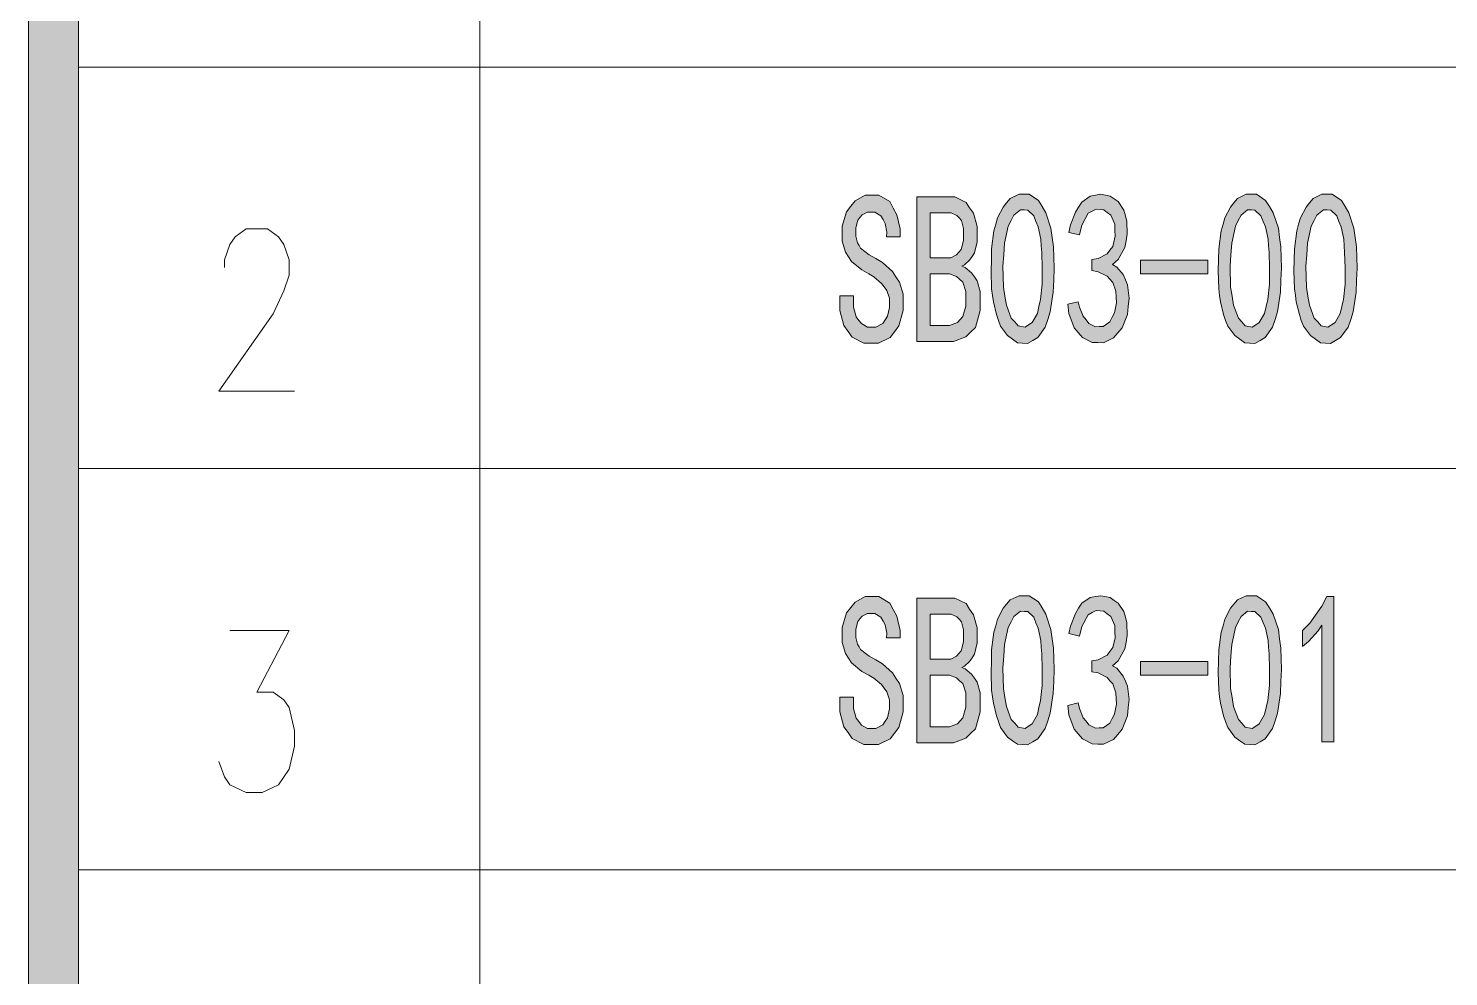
# Model space of a CAD drawing. Header units: millimetres. Extents: x 0 to 207, y 0 to 293.
# Drawn here: x 24.14 to 52.04, y 202.11 to 220.73 of the extents above; entities that cross this region are included whole.
import ezdxf

# ---------------------------------------------------------------- set-up
doc = ezdxf.new("R2010")
doc.units = ezdxf.units.MM

msp = doc.modelspace()

# ---------------------------------------------------------------- hatches: boundary and pattern name
h = msp.add_hatch(color=0)
h.dxf.hatch_style = 2
h.paths.add_polyline_path([(24.140583, 288.208861), (25.124833, 287.224611), (25.124833, 5.418667), (24.140583, 4.434417)])
h = msp.add_hatch(color=0)
h.dxf.hatch_style = 2
h.paths.add_polyline_path([(41.324389, 215.384944), (41.324389, 215.194444), (41.239722, 214.891056), (41.155056, 214.778167), (41.070389, 214.665278), (40.841083, 214.552389), (40.696444, 214.552389), (40.551806, 214.552389), (40.3225, 214.668806), (40.241361, 214.785222), (40.160222, 214.901639), (40.079083, 215.194444), (40.079083, 215.367306), (40.079083, 215.483722), (40.347194, 215.483722), (40.347194, 215.384944), (40.347194, 215.257944), (40.400111, 215.067444), (40.453028, 215.000417), (40.505944, 214.936917), (40.625889, 214.869889), (40.696444, 214.869889), (40.788167, 214.869889), (40.92575, 214.940444), (40.968083, 215.011), (41.013944, 215.081556), (41.056278, 215.250889), (41.056278, 215.349667), (41.056278, 215.434333), (41.003361, 215.586028), (40.950444, 215.656583), (40.901056, 215.727139), (40.749361, 215.857667), (40.650583, 215.914111), (40.509472, 215.991722), (40.308389, 216.157528), (40.248417, 216.245722), (40.188444, 216.337444), (40.124944, 216.556167), (40.124944, 216.679639), (40.124944, 216.8525), (40.209611, 217.134722), (40.294278, 217.244083), (40.378944, 217.349917), (40.580028, 217.459278), (40.696444, 217.459278), (40.848139, 217.459278), (41.063333, 217.332278), (41.130361, 217.20175), (41.197389, 217.07475), (41.264417, 216.796056), (41.264417, 216.644361), (40.999833, 216.644361), (41.003361, 216.736083), (40.968083, 216.901889), (40.929278, 216.9795), (40.886944, 217.053583), (40.770528, 217.127667), (40.696444, 217.127667), (40.625889, 217.127667), (40.516528, 217.07475), (40.474194, 217.018306), (40.435389, 216.965389), (40.393056, 216.82075), (40.393056, 216.729028), (40.393056, 216.654944), (40.424806, 216.524417), (40.456556, 216.4715), (40.488306, 216.418583), (40.654111, 216.288056), (40.788167, 216.213972), (40.915167, 216.139889), (41.112722, 215.959972), (41.183278, 215.857667), (41.253833, 215.751833), (41.324389, 215.515472)])
h = msp.add_hatch(color=0)
h.paths.add_polyline_path([(42.834278, 215.434333), (42.834278, 215.194444), (42.742556, 214.859306), (42.647306, 214.771111), (42.555583, 214.679389), (42.315694, 214.587667), (42.171056, 214.587667), (41.5925, 214.587667), (41.5925, 217.427528), (42.19575, 217.427528), (42.340389, 217.427528), (42.559111, 217.318167), (42.629667, 217.208806), (42.70375, 217.102972), (42.777833, 216.845444), (42.777833, 216.697278), (42.777833, 216.545583), (42.728444, 216.326861), (42.679056, 216.256306), (42.629667, 216.18575), (42.527361, 216.0905), (42.474444, 216.065806), (42.545, 216.041111), (42.668472, 215.935278), (42.724917, 215.857667), (42.777833, 215.780056), (42.834278, 215.568389)])
h.paths.add_polyline_path([(42.555583, 215.434333), (42.555583, 215.568389), (42.495611, 215.751833), (42.432111, 215.808278), (42.372139, 215.861194), (42.234556, 215.914111), (42.160472, 215.914111), (41.857083, 215.914111), (41.857083, 214.901639), (42.125194, 214.901639), (42.231028, 214.901639), (42.389778, 214.961611), (42.446222, 215.018056), (42.499139, 215.078028), (42.555583, 215.282639)])
h.paths.add_polyline_path([(42.509722, 216.697278), (42.509722, 216.803111), (42.467389, 216.961861), (42.421528, 217.01125), (42.379194, 217.060639), (42.269833, 217.110028), (42.206333, 217.110028), (41.857083, 217.110028), (41.857083, 216.231611), (42.19575, 216.231611), (42.25925, 216.231611), (42.368611, 216.284528), (42.414472, 216.337444), (42.463861, 216.393889), (42.509722, 216.570278)])
h = msp.add_hatch(color=0)
h.paths.add_polyline_path([(43.056528, 216.189278), (43.060056, 216.408), (43.105917, 216.75725), (43.141194, 216.887778), (43.18, 217.014778), (43.289361, 217.226444), (43.356389, 217.311111), (43.426944, 217.39225), (43.599806, 217.476917), (43.702111, 217.476917), (43.800889, 217.476917), (43.980806, 217.356972), (44.054889, 217.237028), (44.128972, 217.113556), (44.22775, 216.813694), (44.252444, 216.63025), (44.277139, 216.446806), (44.29125, 216.027), (44.280667, 215.790639), (44.273611, 215.554278), (44.213639, 215.16975), (44.16425, 215.018056), (44.114861, 214.869889), (43.966694, 214.66175), (43.867917, 214.605306), (43.769139, 214.545333), (43.571583, 214.559444), (43.472806, 214.63), (43.374028, 214.700556), (43.236444, 214.887528), (43.194111, 215.000417), (43.155306, 215.116833), (43.095333, 215.363778), (43.077694, 215.490778), (43.060056, 215.621306), (43.049472, 215.970556)])
h.paths.add_polyline_path([(43.299944, 216.288056), (43.282306, 216.062278), (43.292889, 215.653056), (43.321111, 215.476667), (43.352861, 215.29675), (43.448111, 215.04275), (43.515139, 214.968667), (43.582167, 214.894583), (43.71975, 214.866361), (43.786778, 214.912222), (43.857333, 214.958083), (43.959639, 215.138), (43.991389, 215.275583), (44.023139, 215.413167), (44.054889, 215.713028), (44.054889, 215.875306), (44.054889, 216.034056), (44.047833, 216.330389), (44.03725, 216.464444), (44.030194, 216.594972), (43.977278, 216.838389), (43.931417, 216.944222), (43.889083, 217.053583), (43.772667, 217.166472), (43.702111, 217.17), (43.628028, 217.173528), (43.501028, 217.067694), (43.444583, 216.961861), (43.388139, 216.8525), (43.317583, 216.517361)])
h = msp.add_hatch(color=0)
h.dxf.hatch_style = 2
h.paths.add_polyline_path([(44.555833, 215.317917), (44.763972, 215.367306), (44.788667, 215.257944), (44.86275, 215.081556), (44.915667, 215.011), (44.968583, 214.940444), (45.099111, 214.873417), (45.176722, 214.876944), (45.254333, 214.880472), (45.381333, 214.972194), (45.427194, 215.060389), (45.473056, 215.148583), (45.515389, 215.346139), (45.508333, 215.459028), (45.501278, 215.571917), (45.441306, 215.744778), (45.384861, 215.808278), (45.331944, 215.86825), (45.152028, 215.956444), (45.032083, 215.981139), (45.032083, 216.196333), (45.152028, 216.213972), (45.331944, 216.305694), (45.384861, 216.379778), (45.441306, 216.453861), (45.490694, 216.651417), (45.483639, 216.771361), (45.480111, 216.891306), (45.4025, 217.064167), (45.331944, 217.120611), (45.264917, 217.173528), (45.11675, 217.184111), (45.035611, 217.145306), (44.958, 217.102972), (44.834528, 216.870139), (44.788667, 216.679639), (44.577, 216.729028), (44.612278, 216.877194), (44.707528, 217.127667), (44.771028, 217.226444), (44.831, 217.325222), (44.996806, 217.441639), (45.102639, 217.459278), (45.204944, 217.476917), (45.388389, 217.438111), (45.466, 217.385194), (45.547139, 217.332278), (45.6565, 217.166472), (45.68825, 217.053583), (45.72, 216.940694), (45.727056, 216.697278), (45.705889, 216.563222), (45.681194, 216.429167), (45.547139, 216.196333), (45.437778, 216.097556), (45.518917, 216.048167), (45.645917, 215.9), (45.68825, 215.797694), (45.730583, 215.698917), (45.762333, 215.437861), (45.744694, 215.275583), (45.730583, 215.113306), (45.628278, 214.85225), (45.543611, 214.753472), (45.455417, 214.654694), (45.257861, 214.559444), (45.1485, 214.562972), (45.035611, 214.5665), (44.845111, 214.665278), (44.763972, 214.760528), (44.682833, 214.855778), (44.577, 215.134472)])
h = msp.add_hatch(color=0)
h.paths.add_polyline_path([(47.519167, 216.189278), (47.526222, 216.408), (47.568556, 216.75725), (47.607361, 216.887778), (47.642639, 217.014778), (47.752, 217.226444), (47.822556, 217.311111), (47.889583, 217.39225), (48.062444, 217.476917), (48.16475, 217.476917), (48.267056, 217.476917), (48.443444, 217.356972), (48.517528, 217.237028), (48.595139, 217.113556), (48.693917, 216.813694), (48.715083, 216.63025), (48.739778, 216.446806), (48.753889, 216.027), (48.743306, 215.790639), (48.73625, 215.554278), (48.679806, 215.16975), (48.630417, 215.018056), (48.581028, 214.869889), (48.432861, 214.66175), (48.334083, 214.605306), (48.235306, 214.545333), (48.034222, 214.559444), (47.935444, 214.63), (47.836667, 214.700556), (47.699083, 214.887528), (47.65675, 215.000417), (47.617944, 215.116833), (47.557972, 215.363778), (47.540333, 215.490778), (47.526222, 215.621306), (47.512111, 215.970556)])
h.paths.add_polyline_path([(47.762583, 216.288056), (47.744944, 216.062278), (47.755528, 215.653056), (47.787278, 215.476667), (47.8155, 215.29675), (47.91075, 215.04275), (47.977778, 214.968667), (48.044806, 214.894583), (48.182389, 214.866361), (48.249417, 214.912222), (48.319972, 214.958083), (48.422278, 215.138), (48.454028, 215.275583), (48.485778, 215.413167), (48.517528, 215.713028), (48.517528, 215.875306), (48.517528, 216.034056), (48.510472, 216.330389), (48.499889, 216.464444), (48.492833, 216.594972), (48.439917, 216.838389), (48.397583, 216.944222), (48.351722, 217.053583), (48.235306, 217.166472), (48.16475, 217.17), (48.090667, 217.173528), (47.963667, 217.067694), (47.907222, 216.961861), (47.854306, 216.8525), (47.780222, 216.517361)])
h = msp.add_hatch(color=0)
h.paths.add_polyline_path([(49.007889, 216.189278), (49.011417, 216.408), (49.057278, 216.75725), (49.092556, 216.887778), (49.131361, 217.014778), (49.240722, 217.226444), (49.30775, 217.311111), (49.378306, 217.39225), (49.551167, 217.476917), (49.649944, 217.476917), (49.75225, 217.476917), (49.932167, 217.356972), (50.00625, 217.237028), (50.080333, 217.113556), (50.179111, 216.813694), (50.203806, 216.63025), (50.2285, 216.446806), (50.242611, 216.027), (50.232028, 215.790639), (50.224972, 215.554278), (50.165, 215.16975), (50.115611, 215.018056), (50.066222, 214.869889), (49.918056, 214.66175), (49.819278, 214.605306), (49.7205, 214.545333), (49.522944, 214.559444), (49.424167, 214.63), (49.325389, 214.700556), (49.187806, 214.887528), (49.145472, 215.000417), (49.106667, 215.116833), (49.046694, 215.363778), (49.029056, 215.490778), (49.011417, 215.621306), (49.000833, 215.970556)])
h.paths.add_polyline_path([(49.251306, 216.288056), (49.233667, 216.062278), (49.24425, 215.653056), (49.272472, 215.476667), (49.304222, 215.29675), (49.399472, 215.04275), (49.4665, 214.968667), (49.533528, 214.894583), (49.667583, 214.866361), (49.738139, 214.912222), (49.808694, 214.958083), (49.911, 215.138), (49.94275, 215.275583), (49.9745, 215.413167), (50.00625, 215.713028), (50.00625, 215.875306), (50.00625, 216.034056), (49.995667, 216.330389), (49.988611, 216.464444), (49.981556, 216.594972), (49.928639, 216.838389), (49.882778, 216.944222), (49.840444, 217.053583), (49.724028, 217.166472), (49.649944, 217.17), (49.579389, 217.173528), (49.452389, 217.067694), (49.395944, 216.961861), (49.3395, 216.8525), (49.268944, 216.517361)])
h = msp.add_hatch(color=0)
h.dxf.hatch_style = 2
h.paths.add_polyline_path([(47.311028, 215.914111), (45.984583, 215.914111), (45.984583, 216.182222), (47.311028, 216.182222)])
h = msp.add_hatch(color=0)
h.dxf.hatch_style = 2
h.paths.add_polyline_path([(41.324389, 207.500361), (41.324389, 207.309861), (41.239722, 207.006472), (41.155056, 206.893583), (41.070389, 206.784222), (40.841083, 206.671333), (40.696444, 206.671333), (40.551806, 206.671333), (40.3225, 206.78775), (40.241361, 206.904167), (40.160222, 207.020583), (40.079083, 207.309861), (40.079083, 207.48625), (40.079083, 207.602667), (40.347194, 207.602667), (40.347194, 207.500361), (40.347194, 207.376889), (40.400111, 207.186389), (40.453028, 207.119361), (40.505944, 207.052333), (40.625889, 206.985306), (40.696444, 206.985306), (40.788167, 206.985306), (40.92575, 207.055861), (40.968083, 207.126417), (41.013944, 207.196972), (41.056278, 207.369833), (41.056278, 207.468611), (41.056278, 207.54975), (41.003361, 207.704972), (40.950444, 207.775528), (40.901056, 207.846083), (40.749361, 207.973083), (40.650583, 208.033056), (40.509472, 208.107139), (40.308389, 208.272944), (40.248417, 208.364667), (40.188444, 208.456389), (40.124944, 208.671583), (40.124944, 208.795056), (40.124944, 208.971444), (40.209611, 209.253667), (40.294278, 209.3595), (40.378944, 209.468861), (40.580028, 209.578222), (40.696444, 209.578222), (40.848139, 209.578222), (41.063333, 209.447694), (41.130361, 209.320694), (41.197389, 209.190167), (41.264417, 208.911472), (41.264417, 208.763306), (40.999833, 208.763306), (41.003361, 208.855028), (40.968083, 209.020833), (40.929278, 209.094917), (40.886944, 209.169), (40.770528, 209.243083), (40.696444, 209.243083), (40.625889, 209.243083), (40.516528, 209.190167), (40.474194, 209.13725), (40.435389, 209.084333), (40.393056, 208.936167), (40.393056, 208.847972), (40.393056, 208.770361), (40.424806, 208.643361), (40.456556, 208.590444), (40.488306, 208.534), (40.654111, 208.407), (40.788167, 208.332917), (40.915167, 208.255306), (41.112722, 208.078917), (41.183278, 207.973083), (41.253833, 207.870778), (41.324389, 207.634417)])
h = msp.add_hatch(color=0)
h.paths.add_polyline_path([(42.834278, 207.54975), (42.834278, 207.309861), (42.742556, 206.97825), (42.647306, 206.886528), (42.555583, 206.794806), (42.315694, 206.703083), (42.171056, 206.703083), (41.5925, 206.703083), (41.5925, 209.542944), (42.19575, 209.542944), (42.340389, 209.542944), (42.559111, 209.437111), (42.629667, 209.32775), (42.70375, 209.218389), (42.777833, 208.960861), (42.777833, 208.812694), (42.777833, 208.664528), (42.728444, 208.442278), (42.679056, 208.371722), (42.629667, 208.301167), (42.527361, 208.205917), (42.474444, 208.181222), (42.545, 208.156528), (42.668472, 208.054222), (42.724917, 207.973083), (42.777833, 207.895472), (42.834278, 207.683806)])
h.paths.add_polyline_path([(42.555583, 207.54975), (42.555583, 207.683806), (42.495611, 207.870778), (42.432111, 207.923694), (42.372139, 207.980139), (42.234556, 208.033056), (42.160472, 208.033056), (41.857083, 208.033056), (41.857083, 207.020583), (42.125194, 207.020583), (42.231028, 207.020583), (42.389778, 207.077028), (42.446222, 207.137), (42.499139, 207.193444), (42.555583, 207.401583)])
h.paths.add_polyline_path([(42.509722, 208.812694), (42.509722, 208.922056), (42.467389, 209.077278), (42.421528, 209.130194), (42.379194, 209.179583), (42.269833, 209.228972), (42.206333, 209.228972), (41.857083, 209.228972), (41.857083, 208.347028), (42.19575, 208.347028), (42.25925, 208.347028), (42.368611, 208.403472), (42.414472, 208.456389), (42.463861, 208.509306), (42.509722, 208.689222)])
h = msp.add_hatch(color=0)
h.paths.add_polyline_path([(43.056528, 208.308222), (43.060056, 208.526944), (43.105917, 208.876194), (43.141194, 209.003194), (43.18, 209.133722), (43.289361, 209.345389), (43.356389, 209.426528), (43.426944, 209.511194), (43.599806, 209.592333), (43.702111, 209.592333), (43.800889, 209.592333), (43.980806, 209.472389), (44.054889, 209.352444), (44.128972, 209.2325), (44.22775, 208.929111), (44.252444, 208.745667), (44.277139, 208.56575), (44.29125, 208.145944), (44.280667, 207.909583), (44.273611, 207.673222), (44.213639, 207.285167), (44.16425, 207.137), (44.114861, 206.985306), (43.966694, 206.780694), (43.867917, 206.720722), (43.769139, 206.664278), (43.571583, 206.674861), (43.472806, 206.745417), (43.374028, 206.815972), (43.236444, 207.002944), (43.194111, 207.119361), (43.155306, 207.235778), (43.095333, 207.479194), (43.077694, 207.609722), (43.060056, 207.736722), (43.049472, 208.085972)])
h.paths.add_polyline_path([(43.299944, 208.407), (43.282306, 208.177694), (43.292889, 207.772), (43.321111, 207.592083), (43.352861, 207.415694), (43.448111, 207.161694), (43.515139, 207.087611), (43.582167, 207.01), (43.71975, 206.981778), (43.786778, 207.027639), (43.857333, 207.0735), (43.959639, 207.256944), (43.991389, 207.394528), (44.023139, 207.532111), (44.054889, 207.828444), (44.054889, 207.990722), (44.054889, 208.153), (44.047833, 208.449333), (44.03725, 208.579861), (44.030194, 208.713917), (43.977278, 208.953806), (43.931417, 209.063167), (43.889083, 209.169), (43.772667, 209.281889), (43.702111, 209.285417), (43.628028, 209.288944), (43.501028, 209.186639), (43.444583, 209.077278), (43.388139, 208.971444), (43.317583, 208.636306)])
h = msp.add_hatch(color=0)
h.dxf.hatch_style = 2
h.paths.add_polyline_path([(44.555833, 207.433333), (44.763972, 207.48625), (44.788667, 207.376889), (44.86275, 207.196972), (44.915667, 207.126417), (44.968583, 207.055861), (45.099111, 206.992361), (45.176722, 206.995889), (45.254333, 206.999417), (45.381333, 207.091139), (45.427194, 207.179333), (45.473056, 207.264), (45.515389, 207.465083), (45.508333, 207.574444), (45.501278, 207.687333), (45.441306, 207.863722), (45.384861, 207.923694), (45.331944, 207.987194), (45.152028, 208.075389), (45.032083, 208.100083), (45.032083, 208.315278), (45.152028, 208.332917), (45.331944, 208.424639), (45.384861, 208.498722), (45.441306, 208.572806), (45.490694, 208.766833), (45.483639, 208.886778), (45.480111, 209.006722), (45.4025, 209.183111), (45.331944, 209.236028), (45.264917, 209.288944), (45.11675, 209.303056), (45.035611, 209.260722), (44.958, 209.218389), (44.834528, 208.989083), (44.788667, 208.795056), (44.577, 208.847972), (44.612278, 208.996139), (44.707528, 209.243083), (44.771028, 209.345389), (44.831, 209.444167), (44.996806, 209.560583), (45.102639, 209.578222), (45.204944, 209.592333), (45.388389, 209.557056), (45.466, 209.500611), (45.547139, 209.447694), (45.6565, 209.281889), (45.68825, 209.169), (45.72, 209.059639), (45.727056, 208.812694), (45.705889, 208.678639), (45.681194, 208.548111), (45.547139, 208.315278), (45.437778, 208.2165), (45.518917, 208.167111), (45.645917, 208.015417), (45.68825, 207.916639), (45.730583, 207.817861), (45.762333, 207.556806), (45.744694, 207.394528), (45.730583, 207.23225), (45.628278, 206.971194), (45.543611, 206.868889), (45.455417, 206.770111), (45.257861, 206.674861), (45.1485, 206.678389), (45.035611, 206.681917), (44.845111, 206.784222), (44.763972, 206.879472), (44.682833, 206.974722), (44.577, 207.253417)])
h = msp.add_hatch(color=0)
h.paths.add_polyline_path([(47.519167, 208.308222), (47.526222, 208.526944), (47.568556, 208.876194), (47.607361, 209.003194), (47.642639, 209.133722), (47.752, 209.345389), (47.822556, 209.426528), (47.889583, 209.511194), (48.062444, 209.592333), (48.16475, 209.592333), (48.267056, 209.592333), (48.443444, 209.472389), (48.517528, 209.352444), (48.595139, 209.2325), (48.693917, 208.929111), (48.715083, 208.745667), (48.739778, 208.56575), (48.753889, 208.145944), (48.743306, 207.909583), (48.73625, 207.673222), (48.679806, 207.285167), (48.630417, 207.137), (48.581028, 206.985306), (48.432861, 206.780694), (48.334083, 206.720722), (48.235306, 206.664278), (48.034222, 206.674861), (47.935444, 206.745417), (47.836667, 206.815972), (47.699083, 207.002944), (47.65675, 207.119361), (47.617944, 207.235778), (47.557972, 207.479194), (47.540333, 207.609722), (47.526222, 207.736722), (47.512111, 208.085972)])
h.paths.add_polyline_path([(47.762583, 208.407), (47.744944, 208.177694), (47.755528, 207.772), (47.787278, 207.592083), (47.8155, 207.415694), (47.91075, 207.161694), (47.977778, 207.087611), (48.044806, 207.01), (48.182389, 206.981778), (48.249417, 207.027639), (48.319972, 207.0735), (48.422278, 207.256944), (48.454028, 207.394528), (48.485778, 207.532111), (48.517528, 207.828444), (48.517528, 207.990722), (48.517528, 208.153), (48.510472, 208.449333), (48.499889, 208.579861), (48.492833, 208.713917), (48.439917, 208.953806), (48.397583, 209.063167), (48.351722, 209.169), (48.235306, 209.281889), (48.16475, 209.285417), (48.090667, 209.288944), (47.963667, 209.186639), (47.907222, 209.077278), (47.854306, 208.971444), (47.780222, 208.636306)])
h = msp.add_hatch(color=0)
h.dxf.hatch_style = 2
h.paths.add_polyline_path([(49.551167, 209.013778), (49.477083, 208.904417), (49.286583, 208.696278), (49.170167, 208.5975), (49.170167, 208.911472), (49.314806, 209.052583), (49.551167, 209.387722), (49.646417, 209.578222), (49.784, 209.578222), (49.784, 206.720722), (49.551167, 206.720722)])
h = msp.add_hatch(color=0)
h.dxf.hatch_style = 2
h.paths.add_polyline_path([(47.311028, 208.033056), (45.984583, 208.033056), (45.984583, 208.297639), (47.311028, 208.297639)])

# ---------------------------------------------------------------- linework, layer by layer
at = {"color": 0, "lineweight": 0}
for points in [[(24.140583, 288.208861), (25.124833, 287.224611), (25.124833, 5.418667), (24.140583, 4.434417)], [(41.324389, 215.384944), (41.324389, 215.194444), (41.239722, 214.891056), (41.155056, 214.778167), (41.070389, 214.665278), (40.841083, 214.552389), (40.696444, 214.552389), (40.551806, 214.552389), (40.3225, 214.668806), (40.241361, 214.785222), (40.160222, 214.901639), (40.079083, 215.194444), (40.079083, 215.367306), (40.079083, 215.483722), (40.347194, 215.483722), (40.347194, 215.384944), (40.347194, 215.257944), (40.400111, 215.067444), (40.453028, 215.000417), (40.505944, 214.936917), (40.625889, 214.869889), (40.696444, 214.869889), (40.788167, 214.869889), (40.92575, 214.940444), (40.968083, 215.011), (41.013944, 215.081556), (41.056278, 215.250889), (41.056278, 215.349667), (41.056278, 215.434333), (41.003361, 215.586028), (40.950444, 215.656583), (40.901056, 215.727139), (40.749361, 215.857667), (40.650583, 215.914111), (40.509472, 215.991722), (40.308389, 216.157528), (40.248417, 216.245722), (40.188444, 216.337444), (40.124944, 216.556167), (40.124944, 216.679639), (40.124944, 216.8525), (40.209611, 217.134722), (40.294278, 217.244083), (40.378944, 217.349917), (40.580028, 217.459278), (40.696444, 217.459278), (40.848139, 217.459278), (41.063333, 217.332278), (41.130361, 217.20175), (41.197389, 217.07475), (41.264417, 216.796056), (41.264417, 216.644361), (40.999833, 216.644361), (41.003361, 216.736083), (40.968083, 216.901889), (40.929278, 216.9795), (40.886944, 217.053583), (40.770528, 217.127667), (40.696444, 217.127667), (40.625889, 217.127667), (40.516528, 217.07475), (40.474194, 217.018306), (40.435389, 216.965389), (40.393056, 216.82075), (40.393056, 216.729028), (40.393056, 216.654944), (40.424806, 216.524417), (40.456556, 216.4715), (40.488306, 216.418583), (40.654111, 216.288056), (40.788167, 216.213972), (40.915167, 216.139889), (41.112722, 215.959972), (41.183278, 215.857667), (41.253833, 215.751833), (41.324389, 215.515472)], [(42.834278, 215.434333), (42.834278, 215.194444), (42.742556, 214.859306), (42.647306, 214.771111), (42.555583, 214.679389), (42.315694, 214.587667), (42.171056, 214.587667), (41.5925, 214.587667), (41.5925, 217.427528), (42.19575, 217.427528), (42.340389, 217.427528), (42.559111, 217.318167), (42.629667, 217.208806), (42.70375, 217.102972), (42.777833, 216.845444), (42.777833, 216.697278), (42.777833, 216.545583), (42.728444, 216.326861), (42.679056, 216.256306), (42.629667, 216.18575), (42.527361, 216.0905), (42.474444, 216.065806), (42.545, 216.041111), (42.668472, 215.935278), (42.724917, 215.857667), (42.777833, 215.780056), (42.834278, 215.568389)], [(43.056528, 216.189278), (43.060056, 216.408), (43.105917, 216.75725), (43.141194, 216.887778), (43.18, 217.014778), (43.289361, 217.226444), (43.356389, 217.311111), (43.426944, 217.39225), (43.599806, 217.476917), (43.702111, 217.476917), (43.800889, 217.476917), (43.980806, 217.356972), (44.054889, 217.237028), (44.128972, 217.113556), (44.22775, 216.813694), (44.252444, 216.63025), (44.277139, 216.446806), (44.29125, 216.027), (44.280667, 215.790639), (44.273611, 215.554278), (44.213639, 215.16975), (44.16425, 215.018056), (44.114861, 214.869889), (43.966694, 214.66175), (43.867917, 214.605306), (43.769139, 214.545333), (43.571583, 214.559444), (43.472806, 214.63), (43.374028, 214.700556), (43.236444, 214.887528), (43.194111, 215.000417), (43.155306, 215.116833), (43.095333, 215.363778), (43.077694, 215.490778), (43.060056, 215.621306), (43.049472, 215.970556)], [(44.555833, 215.317917), (44.763972, 215.367306), (44.788667, 215.257944), (44.86275, 215.081556), (44.915667, 215.011), (44.968583, 214.940444), (45.099111, 214.873417), (45.176722, 214.876944), (45.254333, 214.880472), (45.381333, 214.972194), (45.427194, 215.060389), (45.473056, 215.148583), (45.515389, 215.346139), (45.508333, 215.459028), (45.501278, 215.571917), (45.441306, 215.744778), (45.384861, 215.808278), (45.331944, 215.86825), (45.152028, 215.956444), (45.032083, 215.981139), (45.032083, 216.196333), (45.152028, 216.213972), (45.331944, 216.305694), (45.384861, 216.379778), (45.441306, 216.453861), (45.490694, 216.651417), (45.483639, 216.771361), (45.480111, 216.891306), (45.4025, 217.064167), (45.331944, 217.120611), (45.264917, 217.173528), (45.11675, 217.184111), (45.035611, 217.145306), (44.958, 217.102972), (44.834528, 216.870139), (44.788667, 216.679639), (44.577, 216.729028), (44.612278, 216.877194), (44.707528, 217.127667), (44.771028, 217.226444), (44.831, 217.325222), (44.996806, 217.441639), (45.102639, 217.459278), (45.204944, 217.476917), (45.388389, 217.438111), (45.466, 217.385194), (45.547139, 217.332278), (45.6565, 217.166472), (45.68825, 217.053583), (45.72, 216.940694), (45.727056, 216.697278), (45.705889, 216.563222), (45.681194, 216.429167), (45.547139, 216.196333), (45.437778, 216.097556), (45.518917, 216.048167), (45.645917, 215.9), (45.68825, 215.797694), (45.730583, 215.698917), (45.762333, 215.437861), (45.744694, 215.275583), (45.730583, 215.113306), (45.628278, 214.85225), (45.543611, 214.753472), (45.455417, 214.654694), (45.257861, 214.559444), (45.1485, 214.562972), (45.035611, 214.5665), (44.845111, 214.665278), (44.763972, 214.760528), (44.682833, 214.855778), (44.577, 215.134472)], [(47.519167, 216.189278), (47.526222, 216.408), (47.568556, 216.75725), (47.607361, 216.887778), (47.642639, 217.014778), (47.752, 217.226444), (47.822556, 217.311111), (47.889583, 217.39225), (48.062444, 217.476917), (48.16475, 217.476917), (48.267056, 217.476917), (48.443444, 217.356972), (48.517528, 217.237028), (48.595139, 217.113556), (48.693917, 216.813694), (48.715083, 216.63025), (48.739778, 216.446806), (48.753889, 216.027), (48.743306, 215.790639), (48.73625, 215.554278), (48.679806, 215.16975), (48.630417, 215.018056), (48.581028, 214.869889), (48.432861, 214.66175), (48.334083, 214.605306), (48.235306, 214.545333), (48.034222, 214.559444), (47.935444, 214.63), (47.836667, 214.700556), (47.699083, 214.887528), (47.65675, 215.000417), (47.617944, 215.116833), (47.557972, 215.363778), (47.540333, 215.490778), (47.526222, 215.621306), (47.512111, 215.970556)], [(49.007889, 216.189278), (49.011417, 216.408), (49.057278, 216.75725), (49.092556, 216.887778), (49.131361, 217.014778), (49.240722, 217.226444), (49.30775, 217.311111), (49.378306, 217.39225), (49.551167, 217.476917), (49.649944, 217.476917), (49.75225, 217.476917), (49.932167, 217.356972), (50.00625, 217.237028), (50.080333, 217.113556), (50.179111, 216.813694), (50.203806, 216.63025), (50.2285, 216.446806), (50.242611, 216.027), (50.232028, 215.790639), (50.224972, 215.554278), (50.165, 215.16975), (50.115611, 215.018056), (50.066222, 214.869889), (49.918056, 214.66175), (49.819278, 214.605306), (49.7205, 214.545333), (49.522944, 214.559444), (49.424167, 214.63), (49.325389, 214.700556), (49.187806, 214.887528), (49.145472, 215.000417), (49.106667, 215.116833), (49.046694, 215.363778), (49.029056, 215.490778), (49.011417, 215.621306), (49.000833, 215.970556)], [(42.509722, 216.697278), (42.509722, 216.803111), (42.467389, 216.961861), (42.421528, 217.01125), (42.379194, 217.060639), (42.269833, 217.110028), (42.206333, 217.110028), (41.857083, 217.110028), (41.857083, 216.231611), (42.19575, 216.231611), (42.25925, 216.231611), (42.368611, 216.284528), (42.414472, 216.337444), (42.463861, 216.393889), (42.509722, 216.570278)], [(43.299944, 216.288056), (43.282306, 216.062278), (43.292889, 215.653056), (43.321111, 215.476667), (43.352861, 215.29675), (43.448111, 215.04275), (43.515139, 214.968667), (43.582167, 214.894583), (43.71975, 214.866361), (43.786778, 214.912222), (43.857333, 214.958083), (43.959639, 215.138), (43.991389, 215.275583), (44.023139, 215.413167), (44.054889, 215.713028), (44.054889, 215.875306), (44.054889, 216.034056), (44.047833, 216.330389), (44.03725, 216.464444), (44.030194, 216.594972), (43.977278, 216.838389), (43.931417, 216.944222), (43.889083, 217.053583), (43.772667, 217.166472), (43.702111, 217.17), (43.628028, 217.173528), (43.501028, 217.067694), (43.444583, 216.961861), (43.388139, 216.8525), (43.317583, 216.517361)], [(47.762583, 216.288056), (47.744944, 216.062278), (47.755528, 215.653056), (47.787278, 215.476667), (47.8155, 215.29675), (47.91075, 215.04275), (47.977778, 214.968667), (48.044806, 214.894583), (48.182389, 214.866361), (48.249417, 214.912222), (48.319972, 214.958083), (48.422278, 215.138), (48.454028, 215.275583), (48.485778, 215.413167), (48.517528, 215.713028), (48.517528, 215.875306), (48.517528, 216.034056), (48.510472, 216.330389), (48.499889, 216.464444), (48.492833, 216.594972), (48.439917, 216.838389), (48.397583, 216.944222), (48.351722, 217.053583), (48.235306, 217.166472), (48.16475, 217.17), (48.090667, 217.173528), (47.963667, 217.067694), (47.907222, 216.961861), (47.854306, 216.8525), (47.780222, 216.517361)], [(49.251306, 216.288056), (49.233667, 216.062278), (49.24425, 215.653056), (49.272472, 215.476667), (49.304222, 215.29675), (49.399472, 215.04275), (49.4665, 214.968667), (49.533528, 214.894583), (49.667583, 214.866361), (49.738139, 214.912222), (49.808694, 214.958083), (49.911, 215.138), (49.94275, 215.275583), (49.9745, 215.413167), (50.00625, 215.713028), (50.00625, 215.875306), (50.00625, 216.034056), (49.995667, 216.330389), (49.988611, 216.464444), (49.981556, 216.594972), (49.928639, 216.838389), (49.882778, 216.944222), (49.840444, 217.053583), (49.724028, 217.166472), (49.649944, 217.17), (49.579389, 217.173528), (49.452389, 217.067694), (49.395944, 216.961861), (49.3395, 216.8525), (49.268944, 216.517361)], [(47.311028, 215.914111), (45.984583, 215.914111), (45.984583, 216.182222), (47.311028, 216.182222)], [(42.555583, 215.434333), (42.555583, 215.568389), (42.495611, 215.751833), (42.432111, 215.808278), (42.372139, 215.861194), (42.234556, 215.914111), (42.160472, 215.914111), (41.857083, 215.914111), (41.857083, 214.901639), (42.125194, 214.901639), (42.231028, 214.901639), (42.389778, 214.961611), (42.446222, 215.018056), (42.499139, 215.078028), (42.555583, 215.282639)], [(41.324389, 207.500361), (41.324389, 207.309861), (41.239722, 207.006472), (41.155056, 206.893583), (41.070389, 206.784222), (40.841083, 206.671333), (40.696444, 206.671333), (40.551806, 206.671333), (40.3225, 206.78775), (40.241361, 206.904167), (40.160222, 207.020583), (40.079083, 207.309861), (40.079083, 207.48625), (40.079083, 207.602667), (40.347194, 207.602667), (40.347194, 207.500361), (40.347194, 207.376889), (40.400111, 207.186389), (40.453028, 207.119361), (40.505944, 207.052333), (40.625889, 206.985306), (40.696444, 206.985306), (40.788167, 206.985306), (40.92575, 207.055861), (40.968083, 207.126417), (41.013944, 207.196972), (41.056278, 207.369833), (41.056278, 207.468611), (41.056278, 207.54975), (41.003361, 207.704972), (40.950444, 207.775528), (40.901056, 207.846083), (40.749361, 207.973083), (40.650583, 208.033056), (40.509472, 208.107139), (40.308389, 208.272944), (40.248417, 208.364667), (40.188444, 208.456389), (40.124944, 208.671583), (40.124944, 208.795056), (40.124944, 208.971444), (40.209611, 209.253667), (40.294278, 209.3595), (40.378944, 209.468861), (40.580028, 209.578222), (40.696444, 209.578222), (40.848139, 209.578222), (41.063333, 209.447694), (41.130361, 209.320694), (41.197389, 209.190167), (41.264417, 208.911472), (41.264417, 208.763306), (40.999833, 208.763306), (41.003361, 208.855028), (40.968083, 209.020833), (40.929278, 209.094917), (40.886944, 209.169), (40.770528, 209.243083), (40.696444, 209.243083), (40.625889, 209.243083), (40.516528, 209.190167), (40.474194, 209.13725), (40.435389, 209.084333), (40.393056, 208.936167), (40.393056, 208.847972), (40.393056, 208.770361), (40.424806, 208.643361), (40.456556, 208.590444), (40.488306, 208.534), (40.654111, 208.407), (40.788167, 208.332917), (40.915167, 208.255306), (41.112722, 208.078917), (41.183278, 207.973083), (41.253833, 207.870778), (41.324389, 207.634417)], [(42.834278, 207.54975), (42.834278, 207.309861), (42.742556, 206.97825), (42.647306, 206.886528), (42.555583, 206.794806), (42.315694, 206.703083), (42.171056, 206.703083), (41.5925, 206.703083), (41.5925, 209.542944), (42.19575, 209.542944), (42.340389, 209.542944), (42.559111, 209.437111), (42.629667, 209.32775), (42.70375, 209.218389), (42.777833, 208.960861), (42.777833, 208.812694), (42.777833, 208.664528), (42.728444, 208.442278), (42.679056, 208.371722), (42.629667, 208.301167), (42.527361, 208.205917), (42.474444, 208.181222), (42.545, 208.156528), (42.668472, 208.054222), (42.724917, 207.973083), (42.777833, 207.895472), (42.834278, 207.683806)], [(43.056528, 208.308222), (43.060056, 208.526944), (43.105917, 208.876194), (43.141194, 209.003194), (43.18, 209.133722), (43.289361, 209.345389), (43.356389, 209.426528), (43.426944, 209.511194), (43.599806, 209.592333), (43.702111, 209.592333), (43.800889, 209.592333), (43.980806, 209.472389), (44.054889, 209.352444), (44.128972, 209.2325), (44.22775, 208.929111), (44.252444, 208.745667), (44.277139, 208.56575), (44.29125, 208.145944), (44.280667, 207.909583), (44.273611, 207.673222), (44.213639, 207.285167), (44.16425, 207.137), (44.114861, 206.985306), (43.966694, 206.780694), (43.867917, 206.720722), (43.769139, 206.664278), (43.571583, 206.674861), (43.472806, 206.745417), (43.374028, 206.815972), (43.236444, 207.002944), (43.194111, 207.119361), (43.155306, 207.235778), (43.095333, 207.479194), (43.077694, 207.609722), (43.060056, 207.736722), (43.049472, 208.085972)], [(44.555833, 207.433333), (44.763972, 207.48625), (44.788667, 207.376889), (44.86275, 207.196972), (44.915667, 207.126417), (44.968583, 207.055861), (45.099111, 206.992361), (45.176722, 206.995889), (45.254333, 206.999417), (45.381333, 207.091139), (45.427194, 207.179333), (45.473056, 207.264), (45.515389, 207.465083), (45.508333, 207.574444), (45.501278, 207.687333), (45.441306, 207.863722), (45.384861, 207.923694), (45.331944, 207.987194), (45.152028, 208.075389), (45.032083, 208.100083), (45.032083, 208.315278), (45.152028, 208.332917), (45.331944, 208.424639), (45.384861, 208.498722), (45.441306, 208.572806), (45.490694, 208.766833), (45.483639, 208.886778), (45.480111, 209.006722), (45.4025, 209.183111), (45.331944, 209.236028), (45.264917, 209.288944), (45.11675, 209.303056), (45.035611, 209.260722), (44.958, 209.218389), (44.834528, 208.989083), (44.788667, 208.795056), (44.577, 208.847972), (44.612278, 208.996139), (44.707528, 209.243083), (44.771028, 209.345389), (44.831, 209.444167), (44.996806, 209.560583), (45.102639, 209.578222), (45.204944, 209.592333), (45.388389, 209.557056), (45.466, 209.500611), (45.547139, 209.447694), (45.6565, 209.281889), (45.68825, 209.169), (45.72, 209.059639), (45.727056, 208.812694), (45.705889, 208.678639), (45.681194, 208.548111), (45.547139, 208.315278), (45.437778, 208.2165), (45.518917, 208.167111), (45.645917, 208.015417), (45.68825, 207.916639), (45.730583, 207.817861), (45.762333, 207.556806), (45.744694, 207.394528), (45.730583, 207.23225), (45.628278, 206.971194), (45.543611, 206.868889), (45.455417, 206.770111), (45.257861, 206.674861), (45.1485, 206.678389), (45.035611, 206.681917), (44.845111, 206.784222), (44.763972, 206.879472), (44.682833, 206.974722), (44.577, 207.253417)], [(47.519167, 208.308222), (47.526222, 208.526944), (47.568556, 208.876194), (47.607361, 209.003194), (47.642639, 209.133722), (47.752, 209.345389), (47.822556, 209.426528), (47.889583, 209.511194), (48.062444, 209.592333), (48.16475, 209.592333), (48.267056, 209.592333), (48.443444, 209.472389), (48.517528, 209.352444), (48.595139, 209.2325), (48.693917, 208.929111), (48.715083, 208.745667), (48.739778, 208.56575), (48.753889, 208.145944), (48.743306, 207.909583), (48.73625, 207.673222), (48.679806, 207.285167), (48.630417, 207.137), (48.581028, 206.985306), (48.432861, 206.780694), (48.334083, 206.720722), (48.235306, 206.664278), (48.034222, 206.674861), (47.935444, 206.745417), (47.836667, 206.815972), (47.699083, 207.002944), (47.65675, 207.119361), (47.617944, 207.235778), (47.557972, 207.479194), (47.540333, 207.609722), (47.526222, 207.736722), (47.512111, 208.085972)], [(49.551167, 209.013778), (49.477083, 208.904417), (49.286583, 208.696278), (49.170167, 208.5975), (49.170167, 208.911472), (49.314806, 209.052583), (49.551167, 209.387722), (49.646417, 209.578222), (49.784, 209.578222), (49.784, 206.720722), (49.551167, 206.720722)], [(43.299944, 208.407), (43.282306, 208.177694), (43.292889, 207.772), (43.321111, 207.592083), (43.352861, 207.415694), (43.448111, 207.161694), (43.515139, 207.087611), (43.582167, 207.01), (43.71975, 206.981778), (43.786778, 207.027639), (43.857333, 207.0735), (43.959639, 207.256944), (43.991389, 207.394528), (44.023139, 207.532111), (44.054889, 207.828444), (44.054889, 207.990722), (44.054889, 208.153), (44.047833, 208.449333), (44.03725, 208.579861), (44.030194, 208.713917), (43.977278, 208.953806), (43.931417, 209.063167), (43.889083, 209.169), (43.772667, 209.281889), (43.702111, 209.285417), (43.628028, 209.288944), (43.501028, 209.186639), (43.444583, 209.077278), (43.388139, 208.971444), (43.317583, 208.636306)], [(47.762583, 208.407), (47.744944, 208.177694), (47.755528, 207.772), (47.787278, 207.592083), (47.8155, 207.415694), (47.91075, 207.161694), (47.977778, 207.087611), (48.044806, 207.01), (48.182389, 206.981778), (48.249417, 207.027639), (48.319972, 207.0735), (48.422278, 207.256944), (48.454028, 207.394528), (48.485778, 207.532111), (48.517528, 207.828444), (48.517528, 207.990722), (48.517528, 208.153), (48.510472, 208.449333), (48.499889, 208.579861), (48.492833, 208.713917), (48.439917, 208.953806), (48.397583, 209.063167), (48.351722, 209.169), (48.235306, 209.281889), (48.16475, 209.285417), (48.090667, 209.288944), (47.963667, 209.186639), (47.907222, 209.077278), (47.854306, 208.971444), (47.780222, 208.636306)], [(42.509722, 208.812694), (42.509722, 208.922056), (42.467389, 209.077278), (42.421528, 209.130194), (42.379194, 209.179583), (42.269833, 209.228972), (42.206333, 209.228972), (41.857083, 209.228972), (41.857083, 208.347028), (42.19575, 208.347028), (42.25925, 208.347028), (42.368611, 208.403472), (42.414472, 208.456389), (42.463861, 208.509306), (42.509722, 208.689222)], [(47.311028, 208.033056), (45.984583, 208.033056), (45.984583, 208.297639), (47.311028, 208.297639)], [(42.555583, 207.54975), (42.555583, 207.683806), (42.495611, 207.870778), (42.432111, 207.923694), (42.372139, 207.980139), (42.234556, 208.033056), (42.160472, 208.033056), (41.857083, 208.033056), (41.857083, 207.020583), (42.125194, 207.020583), (42.231028, 207.020583), (42.389778, 207.077028), (42.446222, 207.137), (42.499139, 207.193444), (42.555583, 207.401583)]]:
    msp.add_lwpolyline(points, close=True, dxfattribs=at)
for points in [[(33.009417, 242.637028), (33.009417, 15.889111)], [(25.124833, 219.974583), (201.9935, 219.974583)], [(27.989389, 216.037583), (27.989389, 216.189278), (28.095222, 216.492667), (28.201056, 216.644361), (28.41625, 216.796056), (28.839583, 216.796056), (29.05125, 216.644361), (29.157083, 216.492667), (29.262917, 216.189278), (29.262917, 215.885889), (29.157083, 215.5825), (28.945417, 215.127417), (27.883556, 213.610472), (29.36875, 213.610472)], [(25.124833, 212.093528), (201.9935, 212.093528)], [(28.095222, 208.911472), (29.262917, 208.911472), (28.627917, 207.701444), (28.945417, 207.701444), (29.157083, 207.54975), (29.262917, 207.398056), (29.36875, 206.942972), (29.36875, 206.639583), (29.262917, 206.1845), (29.05125, 205.881111), (28.73375, 205.729417), (28.41625, 205.729417), (28.095222, 205.881111), (27.989389, 206.032806), (27.883556, 206.336194)], [(25.124833, 204.208944), (201.9935, 204.208944)]]:
    msp.add_lwpolyline(points, dxfattribs=at)

doc.saveas('drawing.dxf')
